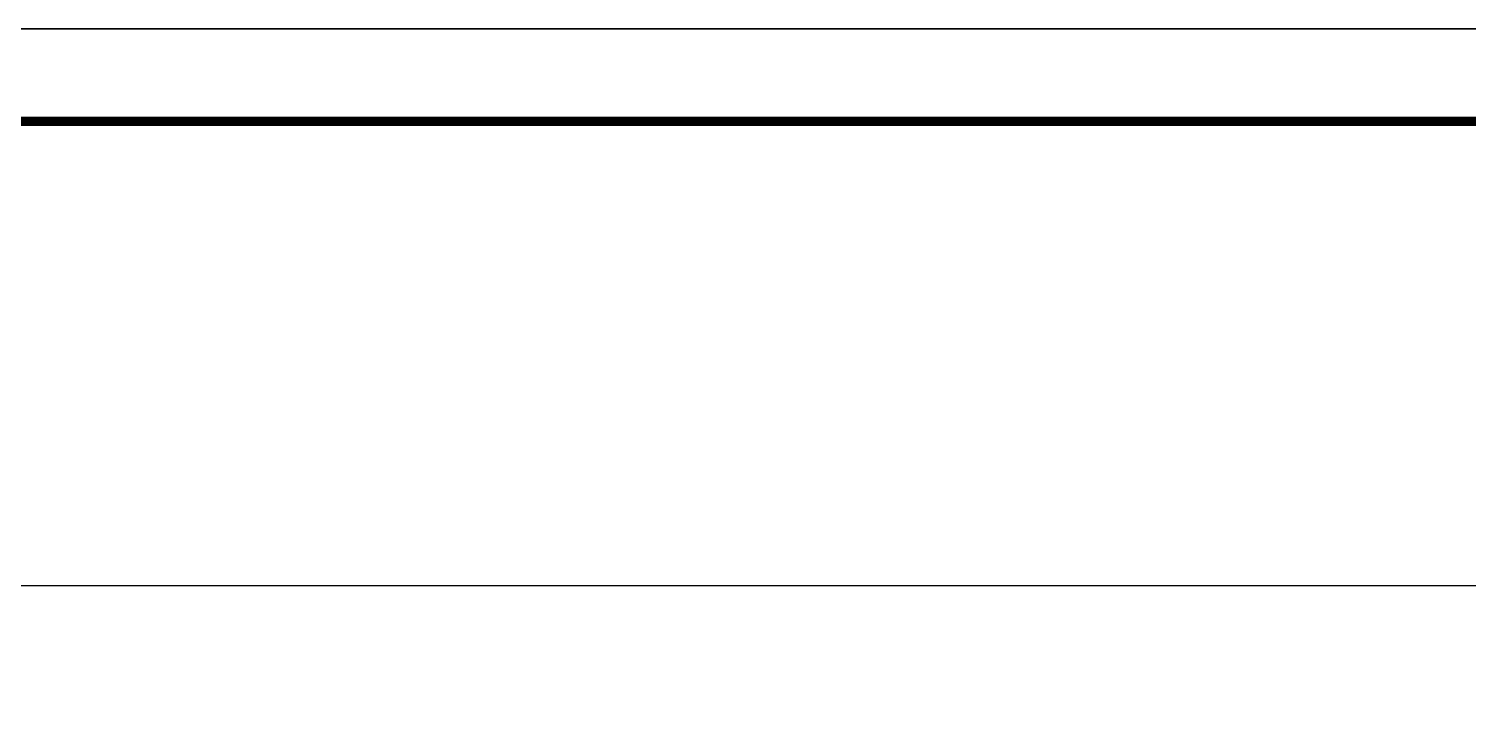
# Model space of a CAD drawing. Header units: inches. Extents: x 236662 to 497023, y -248575 to 81795.
# Drawn here: x 284144 to 287403, y -237702 to -236124 of the extents above; entities that cross this region are included whole.
import ezdxf

# ---------------------------------------------------------------- set-up
doc = ezdxf.new("R2010")
doc.units = ezdxf.units.IN
doc.header["$LTSCALE"] = 10
doc.header["$MEASUREMENT"] = 0
doc.layers.add('02. HP_BE TONG', color=1, linetype='Continuous', lineweight=35)
doc.layers.add('06. HP_THAY 1', color=134, linetype='Continuous', lineweight=15)
doc.layers.add('07. HP_KY HIEU', color=43, linetype='Continuous')
doc.layers.add('Tpl_Bound', color=1, linetype='Continuous', plot=False)

# ---------------------------------------------------------------- blocks, each defined once
blk = doc.blocks.new('KHUNG TEN A-3')
at = {"layer": '02. HP_BE TONG', "color": 1, "const_width": 0.5}
blk.add_lwpolyline([(15, 5), (415, 5), (415, 292), (15, 292)], close=True, dxfattribs=at)
at = {"layer": '06. HP_THAY 1'}
blk.add_lwpolyline([(0, 297), (420, 297), (420, 0), (0, 0)], close=True, dxfattribs=at)
at = {"layer": 'Defpoints'}
blk.add_lwpolyline([(0, 0), (420, 0), (420, 297), (0, 297)], close=True, dxfattribs=at)

msp = doc.modelspace()

# ---------------------------------------------------------------- linework, layer by layer
at = {"layer": '07. HP_KY HIEU'}
msp.add_line((283073.4, -237383.3, -318.6), (297747.4, -237383.3, -318.6), dxfattribs=at)
at = {"layer": 'Tpl_Bound', "color": 1}
for points in [[(282444.5, -236123.6), (282444.5, -223671.7), (300149.2, -223671.7), (300149.2, -236123.6)], [(282444.5, -248575.5), (282444.5, -236123.6), (300149.2, -236123.6), (300149.2, -248575.5)]]:
    msp.add_lwpolyline(points, close=True, dxfattribs=at)

# ---------------------------------------------------------------- block references
at = {"color": 1, "xscale": 41.92548438755171, "yscale": 41.92548438755171, "zscale": 41.92548438755171}
for p in [(282444.5, -236123.6, -318.6), (282444.5, -248575.5, -318.6)]:
    msp.add_blockref('KHUNG TEN A-3', p, dxfattribs=at)

doc.saveas('drawing.dxf')
